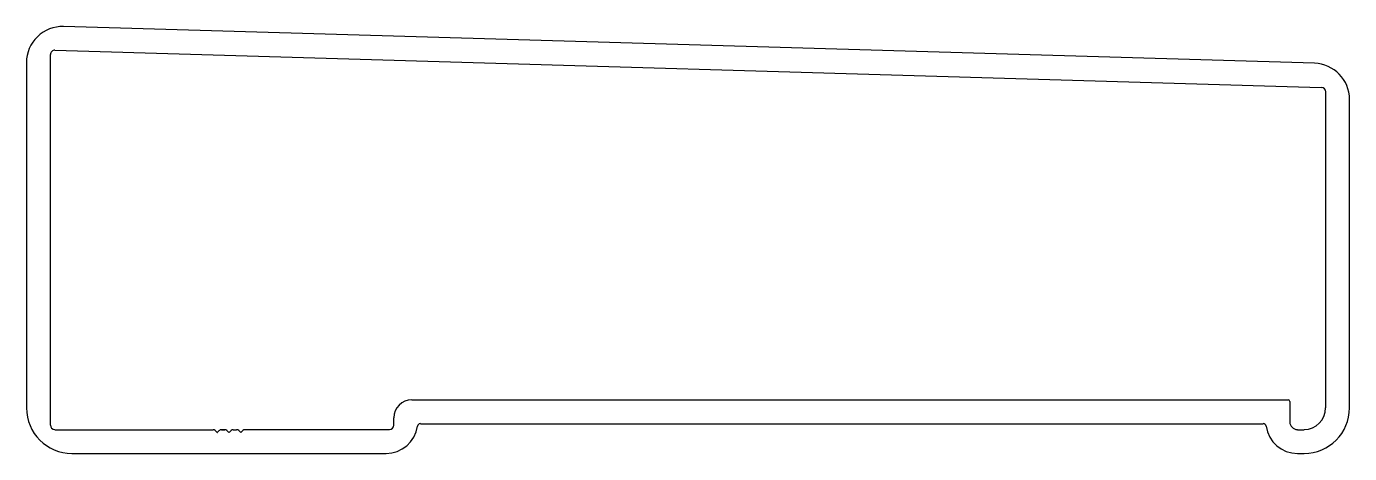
# Model space of a CAD drawing. Extents: x -56 to 56, y 4 to 40.
import ezdxf

# ---------------------------------------------------------------- set-up
doc = ezdxf.new("R2010")
doc.units = 0
doc.layers.get('0').update_dxf_attribs({"linetype": 'CONTINUOUS'})

msp = doc.modelspace()

# ---------------------------------------------------------------- linework, layer by layer
for p, q in [((0.25, 38.49), (-52.94, 40.05)), ((53.44, 36.92), (0.25, 38.49)), ((-54.07, 6.17), (-54.07, 37.66)), ((-53.68, 38.04), (54.02, 34.87)), ((-56.1, 36.98), (-56.1, 7.63)), ((-56.1, 36.98), (-56.1, 7.63)), ((54.39, 34.49), (54.39, 7.63)), ((56.42, 7.63), (56.42, 33.85)), ((-23.34, 8.32), (51.19, 8.32)), ((51.34, 8.17), (51.34, 6.45)), ((-24.86, 6.17), (-24.86, 6.8)), ((-53.69, 5.78), (-40.23, 5.78)), ((-40.05, 5.71), (-39.88, 5.54)), ((-39.87, 5.54), (-39.7, 5.71)), ((-39.52, 5.78), (-39.23, 5.78)), ((-39.23, 5.78), (-39.52, 5.78)), ((-39.52, 5.78), (-39.23, 5.78)), ((-39.23, 5.78), (-39.52, 5.78)), ((-39.52, 5.78), (-39.23, 5.78)), ((-39.05, 5.71), (-38.88, 5.54)), ((-38.87, 5.54), (-38.7, 5.71)), ((-38.52, 5.78), (-38.23, 5.78)), ((-38.05, 5.71), (-37.88, 5.54)), ((-37.87, 5.54), (-37.7, 5.71)), ((-25.24, 5.78), (-37.52, 5.78)), ((-22.6, 6.29), (49.08, 6.29)), ((52, 5.78), (52.55, 5.78)), ((-52.23, 3.75), (-25.52, 3.75)), ((52, 3.75), (52.55, 3.75)), ((52, 3.75), (52.55, 3.75))]:
    msp.add_line(p, q)
for centre, radius, start, end in [((-53.03, 36.98), 3.07, 88.3154, 180), ((-53.69, 37.66), 0.381, 88.3154, 180), ((53.35, 33.85), 3.07, 0, 88.3154), ((54.01, 34.49), 0.381, 360, 88.3154), ((-23.34, 6.8), 1.52, 90, 180), ((51.19, 8.17), 0.152, 360, 90), ((-52.23, 7.63), 3.87, 180, 270), ((52.55, 7.63), 1.84, 270, 0), ((52.55, 7.63), 3.87, 270, 0), ((-53.69, 6.17), 0.381, 180, 270), ((-40.23, 5.53), 0.25, 45, 90), ((-39.52, 5.53), 0.25, 90, 135), ((-39.23, 5.53), 0.25, 45, 90), ((-38.52, 5.53), 0.25, 90, 135), ((-38.23, 5.53), 0.25, 45, 90), ((-37.52, 5.53), 0.25, 90, 135), ((-25.52, 6.45), 2.69, 270, 352.0359), ((-25.24, 6.17), 0.381, 270, 360), ((-22.6, 6.04), 0.254, 90, 172.0359), ((49.08, 6.04), 0.254, 7.9641, 90), ((52, 6.45), 2.69, 187.9641, 270), ((52, 6.45), 0.66, 180, 270), ((-39.87, 5.55), 0.008, 225, 315), ((-38.87, 5.55), 0.008, 225, 315), ((-37.87, 5.55), 0.008, 225, 315)]:
    msp.add_arc(centre, radius, start, end)

doc.saveas('drawing.dxf')
